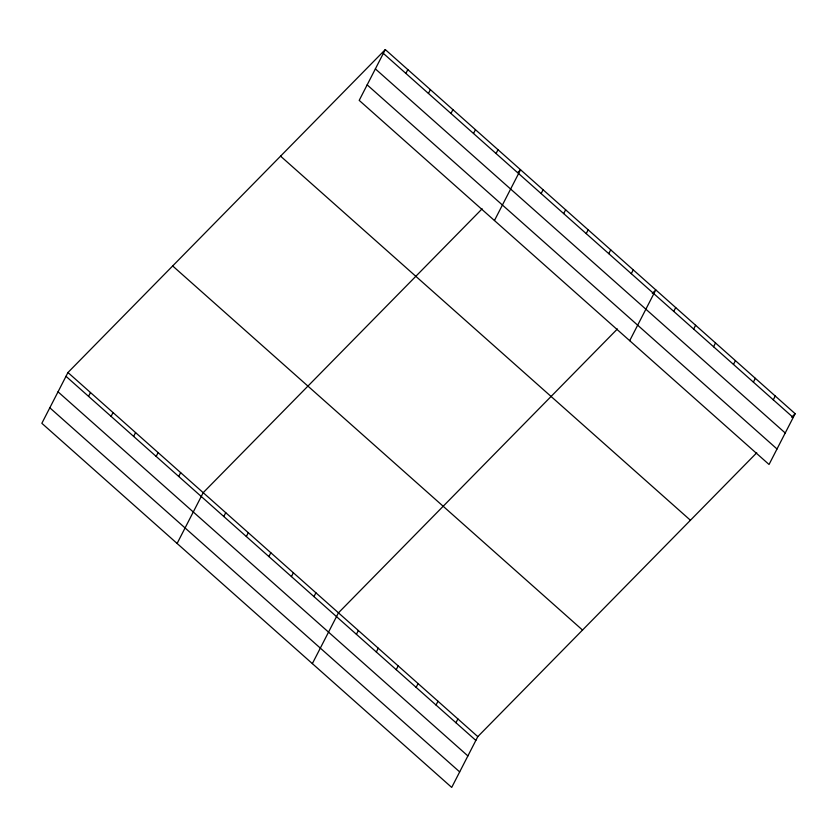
<?xml version="1.0" encoding="UTF-8"?>
<svg xmlns="http://www.w3.org/2000/svg" width="837" height="837" viewBox="0 0 837 837"><rect width="100%" height="100%" fill="white"/><g stroke="black" fill="none" stroke-linecap="round" stroke-linejoin="round"><path stroke-width="1.26" d="M385.292 49.582L359.199 100.377L769.046 464.483L795.15 413.698L385.292 49.582L67.954 372.517L41.85 423.302L451.708 787.418L477.801 736.623L756.753 452.775M88.544 396.34L90.49 392.543M111.08 416.366L113.037 412.568M133.627 436.391L135.573 432.593M156.163 456.416L158.12 452.618M178.71 476.441L180.656 472.643M405.882 73.415L407.839 69.617M177.099 543.464L203.203 492.669L482.143 208.821M428.429 93.441L430.375 89.643M223.793 516.502L225.749 512.694M450.965 113.466L452.922 109.668M246.34 536.527L248.286 532.73M473.512 133.491L475.458 129.693M268.876 556.553L270.832 552.755M496.048 153.516L498.005 149.718M291.422 576.578L293.368 572.78M494.447 220.529L520.551 169.744L517.925 172.412M313.959 596.603L315.915 592.805M541.141 193.567L543.087 189.769M312.358 663.615L338.451 612.83L617.403 328.972M563.678 213.592L565.634 209.794M356.416 634.31L358.362 630.512M586.224 233.617L588.17 229.819M376.315 652.002L378.272 648.204M608.761 253.642L610.717 249.844M396.225 669.684L398.182 665.886M416.135 687.365L418.082 683.567M631.307 273.668L633.253 269.87M436.035 705.057L437.992 701.26M629.696 340.69L655.8 289.895L652.305 293.452M455.945 722.739L457.902 718.941M673.754 311.385L675.71 307.587M693.664 329.067L695.61 325.269M713.574 346.759L715.52 342.95M733.474 364.44L735.43 360.642M753.384 382.122L755.34 378.324M773.294 399.814L775.24 396.016M791.656 417.244L795.15 413.698M383.346 53.39L793.194 417.496M375.374 68.896L785.232 433.001M367.161 84.872L777.018 448.977M280.573 156.153L690.431 520.258M172.673 265.946L582.531 630.062M67.954 372.517L477.801 736.623M65.997 376.315L475.855 740.421M58.025 391.821L467.883 755.926M49.822 407.797L459.67 771.902"/></g></svg>
